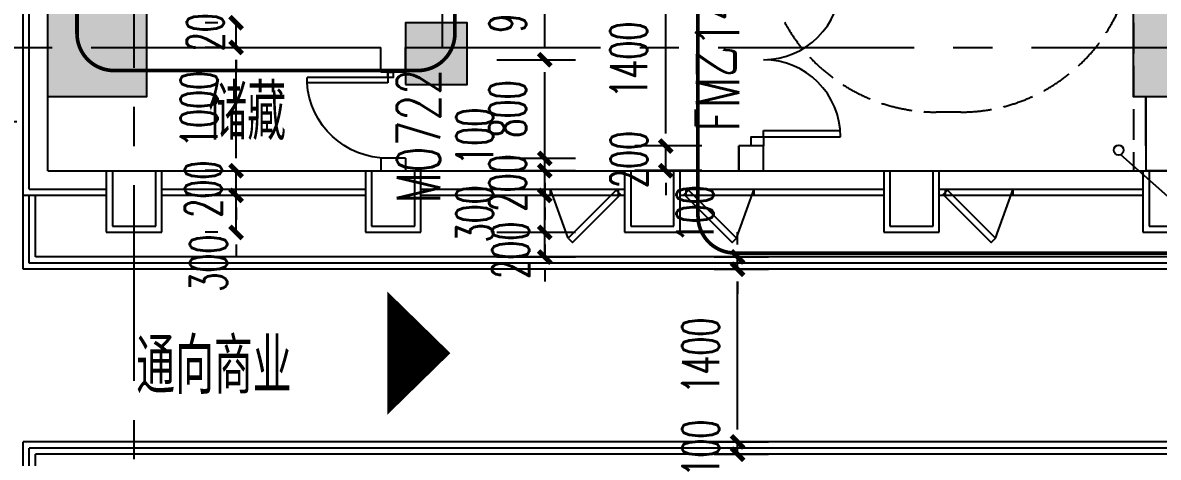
# Model space of a CAD drawing. Extents: x 824790 to 973415, y 4290613 to 4374713.
# Drawn here: x 884607 to 893810, y 4318671 to 4322195 of the extents above; entities that cross this region are included whole.
import ezdxf

# ---------------------------------------------------------------- set-up
doc = ezdxf.new("R2010")
doc.units = 0
doc.header["$LTSCALE"] = 1000
doc.header["$MEASUREMENT"] = 0
for name, pattern in [('ACAD_ISO08W100', [36, 24, -3, 6, -3]), ('CENTER', [50.8, 31.75, -6.35, 6.35, -6.35]), ('DASH', [0.35, 0.25, -0.1]), ('DASHED', [0.75, 0.5, -0.25]), ('DOTE', [2.42, 2, -0.2, 0.02, -0.2]), ('HIDDEN', [0.375, 0.25, -0.125])]:
    doc.linetypes.add(name, pattern=pattern)
doc.layers.get('0').update_dxf_attribs({"color": 255, "linetype": 'CONTINUOUS'})
for name, color, linetype in [('A-COLUMN', 1, 'CONTINUOUS'), ('A-COLUMN-hatch', 252, 'CONTINUOUS'), ('A-DIM', 201, 'CONTINUOUS'), ('A-DOTE', 8, 'ACAD_ISO08W100'), ('A-FIN-GRAN', 34, 'CONTINUOUS'), ('A-LINE', 254, 'CONTINUOUS'), ('A-NOTE', 150, 'CONTINUOUS'), ('A-TEXT-CN', 31, 'CONTINUOUS'), ('A-WALL', 2, 'CONTINUOUS'), ('A-WINDOW', 4, 'CONTINUOUS'), ('A-WINDOW-TEXT', 93, 'CONTINUOUS'), ('CONCRET', 1, 'CONTINUOUS'), ('DOTE', 17, 'DOTE'), ('fa-1', 163, 'CONTINUOUS'), ('HATCH-F252', 252, 'CONTINUOUS'), ('RB', 7, 'CONTINUOUS'), ('S-COLUMN', 1, 'CONTINUOUS'), ('stair', 30, 'CONTINUOUS'), ('WINDOW', 4, 'CONTINUOUS'), ('交通流线', 40, 'DASHED'), ('柱子', 9, 'CONTINUOUS'), ('立管', 7, 'CONTINUOUS')]:
    doc.layers.add(name, color=color, linetype=linetype)
doc.styles.add('DIM_FONT', font='SIMPLEX.shx', dxfattribs={"width": 0.6, "bigfont": 'GBCBIG.shx'})
doc.styles.add('PRC-S', font='TJROMANS.shx', dxfattribs={"width": 0.7, "bigfont": 'hztxt.shx'})
doc.dimstyles.new('DIMN', dxfattribs={"dimtxt": 300, "dimasz": 100, "dimexe": 250, "dimexo": 300, "dimgap": 150, "dimtad": 1, "dimdec": 0, "dimzin": 0, "dimdsep": 46, "dimtxsty": 'DIM_FONT', "dimblk": 'h-_ArchTick', "dimcen": 0.09, "dimclrt": 7, "dimazin": 2, "dimtfac": 1, "dimtdec": 0, "dimtix": 1, "dimtmove": 2, "dimatfit": 3, "dimfxl": 0, "dimtolj": 1, "dimtzin": 0, "dimarcsym": 0})

# ---------------------------------------------------------------- blocks, each defined once
blk = doc.blocks.new('h-wrt')
at = {"layer": 'A-DOTE', "linetype": 'CENTER', "ltscale": 0.05}
for p, q in [((-2555128.9, -1784214.6), (-2555128.9, -1744636.2)), ((-2603736, -1776429), (-2535091.1, -1776429))]:
    blk.add_line(p, q, dxfattribs=at)
blk = doc.blocks.new('h-srgr')
at = {"layer": 'A-LINE', "color": 1, "extrusion": (0, 0, -1)}
for p, q in [((583310.9, 4320295.4), (583310.9, 4320795.4)), ((583310.9, 4298457.1), (583310.9, 4318695.4))]:
    blk.add_line(p, q, dxfattribs=at)
at = {"layer": 'A-LINE', "color": 1}
for p, q in [((602310.9, 4320295.4), (583310.9, 4320295.4)), ((602310.9, 4318695.4), (583310.9, 4318695.4))]:
    blk.add_line(p, q, dxfattribs=at)
at = {"layer": 'fa-1', "extrusion": (0, 0, -1)}
for p, q in [((583210.9, 4320195.4), (583210.9, 4320795.4)), ((583260.9, 4320245.4), (583260.9, 4320795.4)), ((583210.9, 4298410.5), (583210.9, 4318795.4)), ((583260.9, 4298433.8), (583260.9, 4318745.4))]:
    blk.add_line(p, q, dxfattribs=at)
at = {"layer": 'fa-1'}
for p, q in [((602310.9, 4320195.4), (583210.9, 4320195.4)), ((602310.9, 4320245.4), (583260.9, 4320245.4)), ((602310.9, 4318795.4), (583210.9, 4318795.4)), ((602310.9, 4318745.4), (583260.9, 4318745.4))]:
    blk.add_line(p, q, dxfattribs=at)
blk = doc.blocks.new('h-ewryer')
at = {"layer": 'A-WINDOW', "ltscale": 0.5}
blk.add_line((366377.9, 243878.3), (366234.5, 243482.1), dxfattribs=at)
at = {"layer": 'A-WINDOW'}
for p, q in [((366234.5, 243532.1), (366234.5, 243482.1)), ((366784.5, 243532.1), (366784.5, 243482.1))]:
    blk.add_line(p, q, dxfattribs=at)
at = {"layer": 'A-WINDOW', "ltscale": 0.5}
blk.add_lwpolyline([(366377.9, 243878.3), (366413.3, 243913.7), (366802.2, 243524.8), (366766.8, 243489.4)], close=True, dxfattribs=at)
blk = doc.blocks.new('h-2层裙房幕墙')
at = {"layer": 'A-FIN-GRAN'}
for p, q in [((783885.9, 4008734.9), (783885.9, 4008234.9)), ((783935.9, 4008734.9), (783935.9, 4008284.9)), ((784285.9, 4008284.9), (784285.9, 4008734.9)), ((784335.9, 4008234.9), (784335.9, 4008734.9)), ((785985.9, 4008734.9), (785985.9, 4008234.9)), ((786035.9, 4008734.9), (786035.9, 4008284.9)), ((786385.9, 4008284.9), (786385.9, 4008734.9)), ((786435.9, 4008234.9), (786435.9, 4008734.9)), ((788085.9, 4008734.9), (788085.9, 4008234.9)), ((788135.9, 4008734.9), (788135.9, 4008284.9)), ((788485.9, 4008284.9), (788485.9, 4008734.9)), ((788535.9, 4008234.9), (788535.9, 4008734.9)), ((790185.9, 4008734.9), (790185.9, 4008234.9)), ((790235.9, 4008734.9), (790235.9, 4008284.9)), ((790585.9, 4008284.9), (790585.9, 4008734.9)), ((790635.9, 4008234.9), (790635.9, 4008734.9)), ((792285.9, 4008734.9), (792285.9, 4008234.9)), ((792335.9, 4008734.9), (792335.9, 4008284.9)), ((783935.9, 4008284.9), (784285.9, 4008284.9)), ((786035.9, 4008284.9), (786385.9, 4008284.9)), ((788135.9, 4008284.9), (788485.9, 4008284.9)), ((790235.9, 4008284.9), (790585.9, 4008284.9)), ((792335.9, 4008284.9), (792685.9, 4008284.9)), ((783885.9, 4008234.9), (784335.9, 4008234.9)), ((785985.9, 4008234.9), (786435.9, 4008234.9)), ((788085.9, 4008234.9), (788535.9, 4008234.9)), ((790185.9, 4008234.9), (790635.9, 4008234.9)), ((792285.9, 4008234.9), (792735.9, 4008234.9))]:
    blk.add_line(p, q, dxfattribs=at)
at = {"layer": 'WINDOW'}
for p, q in [((783410.9, 4008734.9), (783410.9, 4011034.9)), ((783260.9, 4008584.9), (783260.9, 4010884.9)), ((783210.9, 4008534.9), (783210.9, 4010834.9)), ((783410.9, 4008734.9), (802910.9, 4008734.9)), ((783260.9, 4008584.9), (783885.9, 4008584.9)), ((784335.9, 4008584.9), (785985.9, 4008584.9)), ((786435.9, 4008584.9), (788085.9, 4008584.9)), ((788535.9, 4008584.9), (790185.9, 4008584.9)), ((790635.9, 4008584.9), (792285.9, 4008584.9)), ((783210.9, 4008534.9), (783885.9, 4008534.9)), ((784335.9, 4008534.9), (785985.9, 4008534.9)), ((786435.9, 4008534.9), (788085.9, 4008534.9)), ((788535.9, 4008534.9), (790185.9, 4008534.9)), ((790635.9, 4008534.9), (792285.9, 4008534.9))]:
    blk.add_line(p, q, dxfattribs=at)
at = {"layer": 'A-WINDOW', "xscale": -1, "rotation": 180}
blk.add_blockref('h-ewryer', (421251.4, 4252067), dxfattribs=at)
at = {"layer": 'A-WINDOW', "rotation": 180}
for p in [(1155370.4, 4252067), (1157470.4, 4252067)]:
    blk.add_blockref('h-ewryer', p, dxfattribs=at)
blk = doc.blocks.new('h-D14')
for p, q in [((75, 0), (75, 625)), ((125, 0), (125, 623)), ((1275, 0), (1275, 623)), ((1325, 0), (1325, 625)), ((75, 0), (125, 0)), ((1325, 0), (1275, 0))]:
    blk.add_line(p, q)
for points in [[(75, 0), (0, 0), (0, -100), (75, -100)], [(1325, 0), (1400, 0), (1400, -100), (1325, -100)]]:
    blk.add_lwpolyline(points, close=True)
for centre, start, end in [((75, 0), 0, 90), ((1325, 0), 90, 180)]:
    blk.add_arc(centre, 625, start, end)
blk = doc.blocks.new('h-D07')
at = {"layer": 'A-WINDOW'}
for p, q in [((87.5, 698.5), (43.7, 698.5)), ((43.7, 43.7), (43.7, 698.5)), ((87.5, 43.7), (87.5, 698.5)), ((0, 43.7), (43.7, 43.7)), ((43.7, 43.7), (87.5, 43.7))]:
    blk.add_line(p, q, dxfattribs=at)
blk.add_lwpolyline([(0, 0), (43.7, 0), (43.7, 43.7), (0, 43.7)], close=True, dxfattribs=at)
blk.add_arc((43.7, 43.7), 656.3, 0, 86.17745, dxfattribs=at)
blk = doc.blocks.new('h-qwwe')
at = {"layer": 'HATCH-F252'}
blk.add_hatch(color=256, dxfattribs=at).paths.add_polyline_path([(-400, 400), (400, 400), (400, -400), (-400, -400)])
at = {"layer": 'S-COLUMN', "color": 1}
blk.add_lwpolyline([(-400, 400), (400, 400), (400, -400), (-400, -400)], close=True, dxfattribs=at)
blk = doc.blocks.new('h-800zhu')
at = {"layer": 'HATCH-F252'}
blk.add_hatch(color=256, dxfattribs=at).paths.add_polyline_path([(-2546428.9, -1411931.5), (-2547028.9, -1411931.5), (-2547028.9, -1412731.5), (-2546428.9, -1412731.5)])
at = {"layer": 'CONCRET'}
blk.add_lwpolyline([(-2547028.9, -1411931.5), (-2546428.9, -1411931.5), (-2546428.9, -1412731.5), (-2547028.9, -1412731.5)], close=True, dxfattribs=at)
at = {"layer": '柱子'}
blk.add_blockref('h-qwwe', (-2555428.9, -1412331.5), dxfattribs=at)
blk = doc.blocks.new('h-_ArchTick')
at = {"color": 0, "linetype": 'ByBlock', "const_width": 0.4}
blk.add_lwpolyline([(-0.5, -0.5), (0.5, 0.5)], dxfattribs=at)
blk = doc.blocks.new('*D98')
at = {"layer": 'A-DIM', "color": 0, "lineweight": -2, "transparency": 16777216}
for p, q in [((890109.9, 4322595.4), (889568.4, 4322595.4)), ((889818.4, 4321295.4), (889818.4, 4322495.4)), ((890109.9, 4321195.4), (889568.4, 4321195.4))]:
    blk.add_line(p, q, dxfattribs=at)
at = {"layer": 'A-DIM', "color": 0, "lineweight": -2, "transparency": 16777216, "xscale": 100, "yscale": 100, "zscale": 100}
for p, rotation in [((889818.4, 4322595.4), 90), ((889818.4, 4321195.4), 270)]:
    blk.add_blockref('h-_ArchTick', p, dxfattribs=dict(at, rotation=rotation))
at = {"layer": 'A-DIM', "color": 7, "transparency": 16777216, "insert": (889518.4, 4321895.4), "char_height": 300, "attachment_point": 5, "rotation": 90, "style": 'DIM_FONT'}
blk.add_mtext('\\A1;1400', dxfattribs=at)
blk = doc.blocks.new('*D99')
at = {"layer": 'A-DIM', "color": 0, "lineweight": -2, "transparency": 16777216}
for p, q in [((889818.4, 4321295.4), (889818.4, 4321395.4)), ((890109.9, 4321195.4), (889568.4, 4321195.4)), ((889818.4, 4320995.4), (889818.4, 4321195.4)), ((890109.9, 4320995.4), (889568.4, 4320995.4)), ((889818.4, 4320895.4), (889818.4, 4320795.4))]:
    blk.add_line(p, q, dxfattribs=at)
at = {"layer": 'A-DIM', "color": 0, "lineweight": -2, "transparency": 16777216, "xscale": 100, "yscale": 100, "zscale": 100}
for p, rotation in [((889818.4, 4321195.4), 270), ((889818.4, 4320995.4), 90)]:
    blk.add_blockref('h-_ArchTick', p, dxfattribs=dict(at, rotation=rotation))
at = {"layer": 'A-DIM', "color": 7, "transparency": 16777216, "insert": (889520.5, 4321085.9), "char_height": 300, "attachment_point": 5, "rotation": 90, "style": 'DIM_FONT'}
blk.add_mtext('\\A1;200', dxfattribs=at)
blk = doc.blocks.new('*D656')
at = {"layer": 'A-DIM', "color": 0, "lineweight": -2, "transparency": 16777216}
for p, q in [((890400.6, 4320395.4), (890400.6, 4320495.4)), ((890210.7, 4320295.4), (890650.6, 4320295.4)), ((890400.6, 4320195.4), (890400.6, 4320295.4)), ((890210.7, 4320195.4), (890650.6, 4320195.4)), ((890400.6, 4320095.4), (890400.6, 4319995.4))]:
    blk.add_line(p, q, dxfattribs=at)
at = {"layer": 'A-DIM', "color": 0, "lineweight": -2, "transparency": 16777216, "xscale": 100, "yscale": 100, "zscale": 100}
for p, rotation in [((890400.6, 4320295.4), 270), ((890400.6, 4320195.4), 90)]:
    blk.add_blockref('h-_ArchTick', p, dxfattribs=dict(at, rotation=rotation))
at = {"layer": 'A-DIM', "color": 7, "transparency": 16777216, "insert": (890055.6, 4320645.4), "char_height": 300, "attachment_point": 5, "rotation": 90, "style": 'DIM_FONT'}
blk.add_mtext('\\A1;100', dxfattribs=at)
blk = doc.blocks.new('*D657')
at = {"layer": 'A-DIM', "color": 0, "lineweight": -2, "transparency": 16777216}
for p, q in [((890210.7, 4320195.4), (890650.6, 4320195.4)), ((890400.6, 4318895.4), (890400.6, 4320095.4)), ((890210.7, 4318795.4), (890650.6, 4318795.4))]:
    blk.add_line(p, q, dxfattribs=at)
at = {"layer": 'A-DIM', "color": 0, "lineweight": -2, "transparency": 16777216, "xscale": 100, "yscale": 100, "zscale": 100}
for p, rotation in [((890400.6, 4320195.4), 90), ((890400.6, 4318795.4), 270)]:
    blk.add_blockref('h-_ArchTick', p, dxfattribs=dict(at, rotation=rotation))
at = {"layer": 'A-DIM', "color": 7, "transparency": 16777216, "insert": (890100.6, 4319495.4), "char_height": 300, "attachment_point": 5, "rotation": 90, "style": 'DIM_FONT'}
blk.add_mtext('\\A1;1400', dxfattribs=at)
blk = doc.blocks.new('*D658')
at = {"layer": 'A-DIM', "color": 0, "lineweight": -2, "transparency": 16777216}
for p, q in [((890400.6, 4318895.4), (890400.6, 4318995.4)), ((890210.7, 4318795.4), (890650.6, 4318795.4)), ((890400.6, 4318695.4), (890400.6, 4318795.4)), ((890210.7, 4318695.4), (890650.6, 4318695.4)), ((890400.6, 4318595.4), (890400.6, 4318495.4))]:
    blk.add_line(p, q, dxfattribs=at)
at = {"layer": 'A-DIM', "color": 0, "lineweight": -2, "transparency": 16777216, "xscale": 100, "yscale": 100, "zscale": 100}
for p, rotation in [((890400.6, 4318795.4), 270), ((890400.6, 4318695.4), 90)]:
    blk.add_blockref('h-_ArchTick', p, dxfattribs=dict(at, rotation=rotation))
at = {"layer": 'A-DIM', "color": 7, "transparency": 16777216, "insert": (890102, 4318745.4), "char_height": 300, "attachment_point": 5, "rotation": 90, "style": 'DIM_FONT'}
blk.add_mtext('\\A1;100', dxfattribs=at)
blk = doc.blocks.new('*D683')
at = {"layer": 'A-DIM', "color": 0, "lineweight": -2, "transparency": 16777216}
for p, q in [((886188.3, 4324545.4), (886086, 4324545.4)), ((886336, 4322295.4), (886336, 4324445.4)), ((886188.3, 4322195.4), (886086, 4322195.4))]:
    blk.add_line(p, q, dxfattribs=at)
at = {"layer": 'A-DIM', "color": 0, "lineweight": -2, "transparency": 16777216, "xscale": 100, "yscale": 100, "zscale": 100}
for p, rotation in [((886336, 4324545.4), 90), ((886336, 4322195.4), 270)]:
    blk.add_blockref('h-_ArchTick', p, dxfattribs=dict(at, rotation=rotation))
at = {"layer": 'A-DIM', "color": 7, "transparency": 16777216, "insert": (886036, 4323370.4), "char_height": 300, "attachment_point": 5, "rotation": 90, "style": 'DIM_FONT'}
blk.add_mtext('\\A1;2350', dxfattribs=at)
blk = doc.blocks.new('*D684')
at = {"layer": 'A-DIM', "color": 0, "lineweight": -2, "transparency": 16777216}
for p, q in [((886336, 4322295.4), (886336, 4322395.4)), ((886188.3, 4322195.4), (886086, 4322195.4)), ((886336, 4321995.4), (886336, 4322195.4)), ((886188.3, 4321995.4), (886086, 4321995.4)), ((886336, 4321895.4), (886336, 4321795.4))]:
    blk.add_line(p, q, dxfattribs=at)
at = {"layer": 'A-DIM', "color": 0, "lineweight": -2, "transparency": 16777216, "xscale": 100, "yscale": 100, "zscale": 100}
for p, rotation in [((886336, 4322195.4), 270), ((886336, 4321995.4), 90)]:
    blk.add_blockref('h-_ArchTick', p, dxfattribs=dict(at, rotation=rotation))
at = {"layer": 'A-DIM', "color": 7, "transparency": 16777216, "insert": (886086, 4322195.4), "char_height": 300, "attachment_point": 5, "rotation": 90, "style": 'DIM_FONT'}
blk.add_mtext('\\A1;200', dxfattribs=at)
blk = doc.blocks.new('*D685')
at = {"layer": 'A-DIM', "color": 0, "lineweight": -2, "transparency": 16777216}
for p, q in [((886188.3, 4321995.4), (886086, 4321995.4)), ((886336, 4321095.4), (886336, 4321895.4)), ((886188.3, 4320995.4), (886086, 4320995.4))]:
    blk.add_line(p, q, dxfattribs=at)
at = {"layer": 'A-DIM', "color": 0, "lineweight": -2, "transparency": 16777216, "xscale": 100, "yscale": 100, "zscale": 100}
for p, rotation in [((886336, 4321995.4), 90), ((886336, 4320995.4), 270)]:
    blk.add_blockref('h-_ArchTick', p, dxfattribs=dict(at, rotation=rotation))
at = {"layer": 'A-DIM', "color": 7, "transparency": 16777216, "insert": (886036, 4321495.4), "char_height": 300, "attachment_point": 5, "rotation": 90, "style": 'DIM_FONT'}
blk.add_mtext('\\A1;1000', dxfattribs=at)
blk = doc.blocks.new('*D686')
at = {"layer": 'A-DIM', "color": 0, "lineweight": -2, "transparency": 16777216}
for p, q in [((886336, 4321095.4), (886336, 4321195.4)), ((886188.3, 4320995.4), (886086, 4320995.4)), ((886336, 4320795.4), (886336, 4320995.4)), ((886188.3, 4320795.4), (886086, 4320795.4)), ((886336, 4320695.4), (886336, 4320595.4))]:
    blk.add_line(p, q, dxfattribs=at)
at = {"layer": 'A-DIM', "color": 0, "lineweight": -2, "transparency": 16777216, "xscale": 100, "yscale": 100, "zscale": 100}
for p, rotation in [((886336, 4320995.4), 270), ((886336, 4320795.4), 90)]:
    blk.add_blockref('h-_ArchTick', p, dxfattribs=dict(at, rotation=rotation))
at = {"layer": 'A-DIM', "color": 7, "transparency": 16777216, "insert": (886070.1, 4320845.4), "char_height": 300, "attachment_point": 5, "rotation": 90, "style": 'DIM_FONT'}
blk.add_mtext('\\A1;200', dxfattribs=at)
blk = doc.blocks.new('*D687')
at = {"layer": 'A-DIM', "color": 0, "lineweight": -2, "transparency": 16777216}
for p, q in [((886336, 4320895.4), (886336, 4320995.4)), ((886188.3, 4320795.4), (886086, 4320795.4)), ((886336, 4320495.4), (886336, 4320795.4)), ((886188.3, 4320495.4), (886086, 4320495.4)), ((886336, 4320395.4), (886336, 4320295.4))]:
    blk.add_line(p, q, dxfattribs=at)
at = {"layer": 'A-DIM', "color": 0, "lineweight": -2, "transparency": 16777216, "xscale": 100, "yscale": 100, "zscale": 100}
for p, rotation in [((886336, 4320795.4), 270), ((886336, 4320495.4), 90)]:
    blk.add_blockref('h-_ArchTick', p, dxfattribs=dict(at, rotation=rotation))
at = {"layer": 'A-DIM', "color": 7, "transparency": 16777216, "insert": (886112.9, 4320245.4), "char_height": 300, "attachment_point": 5, "rotation": 90, "style": 'DIM_FONT'}
blk.add_mtext('\\A1;300', dxfattribs=at)
blk = doc.blocks.new('*D692')
at = {"layer": 'A-DIM', "color": 0, "lineweight": -2, "transparency": 16777216}
for p, q in [((888448.2, 4322795.4), (889087.8, 4322795.4)), ((888837.8, 4321995.4), (888837.8, 4322695.4)), ((888448.2, 4321895.4), (889087.8, 4321895.4))]:
    blk.add_line(p, q, dxfattribs=at)
at = {"layer": 'A-DIM', "color": 0, "lineweight": -2, "transparency": 16777216, "xscale": 100, "yscale": 100, "zscale": 100}
for p, rotation in [((888837.8, 4322795.4), 90), ((888837.8, 4321895.4), 270)]:
    blk.add_blockref('h-_ArchTick', p, dxfattribs=dict(at, rotation=rotation))
at = {"layer": 'A-DIM', "color": 7, "transparency": 16777216, "insert": (888537.8, 4322345.4), "char_height": 300, "attachment_point": 5, "rotation": 90, "style": 'DIM_FONT'}
blk.add_mtext('\\A1;900', dxfattribs=at)
blk = doc.blocks.new('*D693')
at = {"layer": 'A-DIM', "color": 0, "lineweight": -2, "transparency": 16777216}
for p, q in [((888448.2, 4321895.4), (889087.8, 4321895.4)), ((888837.8, 4321195.4), (888837.8, 4321795.4)), ((888448.2, 4321095.4), (889087.8, 4321095.4))]:
    blk.add_line(p, q, dxfattribs=at)
at = {"layer": 'A-DIM', "color": 0, "lineweight": -2, "transparency": 16777216, "xscale": 100, "yscale": 100, "zscale": 100}
for p, rotation in [((888837.8, 4321895.4), 90), ((888837.8, 4321095.4), 270)]:
    blk.add_blockref('h-_ArchTick', p, dxfattribs=dict(at, rotation=rotation))
at = {"layer": 'A-DIM', "color": 7, "transparency": 16777216, "insert": (888537.8, 4321495.4), "char_height": 300, "attachment_point": 5, "rotation": 90, "style": 'DIM_FONT'}
blk.add_mtext('\\A1;800', dxfattribs=at)
blk = doc.blocks.new('*D694')
at = {"layer": 'A-DIM', "color": 0, "lineweight": -2, "transparency": 16777216}
for p, q in [((888837.8, 4321195.4), (888837.8, 4321295.4)), ((888448.2, 4321095.4), (889087.8, 4321095.4)), ((888837.8, 4320995.4), (888837.8, 4321095.4)), ((888448.2, 4320995.4), (889087.8, 4320995.4)), ((888837.8, 4320895.4), (888837.8, 4320795.4))]:
    blk.add_line(p, q, dxfattribs=at)
at = {"layer": 'A-DIM', "color": 0, "lineweight": -2, "transparency": 16777216, "xscale": 100, "yscale": 100, "zscale": 100}
for p, rotation in [((888837.8, 4321095.4), 270), ((888837.8, 4320995.4), 90)]:
    blk.add_blockref('h-_ArchTick', p, dxfattribs=dict(at, rotation=rotation))
at = {"layer": 'A-DIM', "color": 7, "transparency": 16777216, "insert": (888270.3, 4321273.8), "char_height": 300, "attachment_point": 5, "rotation": 90, "style": 'DIM_FONT'}
blk.add_mtext('\\A1;100', dxfattribs=at)
blk = doc.blocks.new('*D695')
at = {"layer": 'A-DIM', "color": 0, "lineweight": -2, "transparency": 16777216}
for p, q in [((888837.8, 4321095.4), (888837.8, 4321195.4)), ((888448.2, 4320995.4), (889087.8, 4320995.4)), ((888837.8, 4320795.4), (888837.8, 4320995.4)), ((888448.2, 4320795.4), (889087.8, 4320795.4)), ((888837.8, 4320695.4), (888837.8, 4320595.4))]:
    blk.add_line(p, q, dxfattribs=at)
at = {"layer": 'A-DIM', "color": 0, "lineweight": -2, "transparency": 16777216, "xscale": 100, "yscale": 100, "zscale": 100}
for p, rotation in [((888837.8, 4320995.4), 270), ((888837.8, 4320795.4), 90)]:
    blk.add_blockref('h-_ArchTick', p, dxfattribs=dict(at, rotation=rotation))
at = {"layer": 'A-DIM', "color": 7, "transparency": 16777216, "insert": (888537.8, 4320895.4), "char_height": 300, "attachment_point": 5, "rotation": 90, "style": 'DIM_FONT'}
blk.add_mtext('\\A1;200', dxfattribs=at)
blk = doc.blocks.new('*D696')
at = {"layer": 'A-DIM', "color": 0, "lineweight": -2, "transparency": 16777216}
for p, q in [((888837.8, 4320895.4), (888837.8, 4320995.4)), ((888448.2, 4320795.4), (889087.8, 4320795.4)), ((888837.8, 4320495.4), (888837.8, 4320795.4)), ((888448.2, 4320495.4), (889087.8, 4320495.4)), ((888837.8, 4320395.4), (888837.8, 4320295.4))]:
    blk.add_line(p, q, dxfattribs=at)
at = {"layer": 'A-DIM', "color": 0, "lineweight": -2, "transparency": 16777216, "xscale": 100, "yscale": 100, "zscale": 100}
for p, rotation in [((888837.8, 4320795.4), 270), ((888837.8, 4320495.4), 90)]:
    blk.add_blockref('h-_ArchTick', p, dxfattribs=dict(at, rotation=rotation))
at = {"layer": 'A-DIM', "color": 7, "transparency": 16777216, "insert": (888270.3, 4320645.4), "char_height": 300, "attachment_point": 5, "rotation": 90, "style": 'DIM_FONT'}
blk.add_mtext('\\A1;300', dxfattribs=at)
blk = doc.blocks.new('*D697')
at = {"layer": 'A-DIM', "color": 0, "lineweight": -2, "transparency": 16777216}
for p, q in [((888837.8, 4320595.4), (888837.8, 4320695.4)), ((888448.2, 4320495.4), (889087.8, 4320495.4)), ((888837.8, 4320295.4), (888837.8, 4320495.4)), ((888448.2, 4320295.4), (889087.8, 4320295.4)), ((888837.8, 4320195.4), (888837.8, 4320095.4))]:
    blk.add_line(p, q, dxfattribs=at)
at = {"layer": 'A-DIM', "color": 0, "lineweight": -2, "transparency": 16777216, "xscale": 100, "yscale": 100, "zscale": 100}
for p, rotation in [((888837.8, 4320495.4), 270), ((888837.8, 4320295.4), 90)]:
    blk.add_blockref('h-_ArchTick', p, dxfattribs=dict(at, rotation=rotation))
at = {"layer": 'A-DIM', "color": 7, "transparency": 16777216, "insert": (888562.8, 4320349.9), "char_height": 300, "attachment_point": 5, "rotation": 90, "style": 'DIM_FONT'}
blk.add_mtext('\\A1;200', dxfattribs=at)

msp = doc.modelspace()

# ---------------------------------------------------------------- hatches: boundary and pattern name
at = {"layer": 'A-COLUMN-hatch'}
msp.add_hatch(color=256, dxfattribs=at).paths.add_polyline_path([(887709.9, 4321695.4), (888209.9, 4321695.4), (888209.9, 4322195.4), (887709.9, 4322195.4)])

# ---------------------------------------------------------------- linework, layer by layer
at = {"layer": 'A-COLUMN'}
msp.add_lwpolyline([(887709.9, 4321695.4), (888209.9, 4321695.4), (888209.9, 4322195.4), (887709.9, 4322195.4)], close=True, dxfattribs=at)
at = {"layer": 'A-LINE', "linetype": 'DASH'}
msp.add_line((878009.9, 4321395.4), (884609.9, 4321395.4), dxfattribs=at)
at = {"layer": 'A-NOTE'}
msp.add_line((893504.8, 4321125.2), (895104.2, 4319699.7), dxfattribs=at)
at = {"layer": 'A-NOTE', "linetype": 'HIDDEN', "const_width": 30}
for points in [[(885347.2, 4327706.2), (887809.7, 4327706.2, -0.414214), (888109.7, 4327406.2), (888109.7, 4322107.3, -0.414214), (887809.7, 4321807.3), (885347.2, 4321807.3, -0.414214), (885047.2, 4322107.3), (885047.2, 4327406.2, -0.414214)], [(890379.5, 4327685.9), (893913.7, 4327685.9, -0.414214), (894213.7, 4327385.9), (894213.7, 4320627.3, -0.414214), (893913.7, 4320327.3), (890379.5, 4320327.3, -0.414214), (890079.5, 4320627.3), (890079.5, 4327385.9, -0.414214)]]:
    msp.add_lwpolyline(points, format="xyb", close=True, dxfattribs=at)
at = {"layer": 'A-WALL'}
for p, q in [((888009.9, 4321995.4), (888009.9, 4322795.4)), ((885609.9, 4321995.4), (887509.9, 4321995.4)), ((887509.9, 4321795.4), (887509.9, 4321995.4)), ((887709.9, 4321995.4), (887709.9, 4321895.4)), ((887709.9, 4321795.4), (887709.9, 4321995.4)), ((887709.9, 4321795.4), (887509.9, 4321795.4)), ((893709.9, 4321195.4), (893709.9, 4321595.4)), ((893709.9, 4321595.4), (893709.9, 4320995.4)), ((890609.9, 4321195.4), (890409.9, 4321195.4)), ((890409.9, 4320995.4), (890409.9, 4321195.4)), ((890409.9, 4321195.4), (890409.9, 4320995.4)), ((890609.9, 4320995.4), (890609.9, 4321195.4)), ((890609.9, 4320995.4), (890609.9, 4321195.4)), ((887709.9, 4321095.4), (887509.9, 4321095.4)), ((887509.9, 4321095.4), (887509.9, 4320995.4)), ((887709.9, 4321095.4), (887709.9, 4320995.4)), ((893709.9, 4320995.4), (896109.9, 4320995.4))]:
    msp.add_line(p, q, dxfattribs=at)
at = {"layer": 'RB'}
msp.add_lwpolyline([(887561.8, 4319515.3, 1000, 0, 0), (888072.9, 4319515.3, 0, 0, 0)], format="xyseb", dxfattribs=at)
at = {"layer": 'stair', "linetype": 'DASH'}
msp.add_line((893609.9, 4327095.4), (893609.9, 4320995.4), dxfattribs=at)
msp.add_lwpolyline([(893609.9, 4322870.4, -0.414214), (892209.9, 4321470.4), (892009.9, 4321470.4, -0.414214), (890609.9, 4322870.4)], format="xyb", dxfattribs=at)
at = {"layer": '立管'}
msp.add_circle((893488.8, 4321161.8), 40, dxfattribs=at)

# ---------------------------------------------------------------- block references
at = {"linetype": 'DASHED', "xscale": -1, "rotation": 90.00000000053413}
msp.add_blockref('h-D07', (887609.9, 4321795.4), dxfattribs=at)
at = {"layer": 'A-WINDOW'}
msp.add_blockref('h-2层裙房幕墙', (101399, 312260.4), dxfattribs=at)
at = {"layer": 'A-WINDOW', "rotation": 270}
msp.add_blockref('h-D14', (890609.9, 4322595.4), dxfattribs=at)
at = {"layer": 'DOTE'}
msp.add_blockref('h-wrt', (3440638.8, 6098424.3), dxfattribs=at)
at = {"layer": 'S-COLUMN'}
msp.add_blockref('h-800zhu', (3440638.8, 5734326.8), dxfattribs=at)
at = {"layer": '交通流线'}
msp.add_blockref('h-srgr', (301399, 0), dxfattribs=at)

# ---------------------------------------------------------------- texts
at = {"layer": 'A-TEXT-CN', "style": 'PRC-S', "width": 0.7}
for s, p in [('储藏', (886111.7, 4321244.5)), ('通向商业', (885526.8, 4319185.2))]:
    msp.add_text(s, height=450, dxfattribs=at).set_placement(p)
at = {"layer": 'A-WINDOW-TEXT', "style": 'PRC-S', "width": 0.7}
for s, p in [('FM乙1422', (890413, 4321313.4)), ('M0722', (887990.2, 4320729.2))]:
    msp.add_text(s, height=350, rotation=90, dxfattribs=at).set_placement(p)

# ---------------------------------------------------------------- dimensions: what is measured, and where the dimension line sits
at = {"layer": 'A-DIM'}
for p1, p2, distance, picture, middle in [((886488.3, 4322195.4), (886488.3, 4324545.4), 152.3, '*D683', (886036, 4323370.4)), ((888148.2, 4321895.4), (888148.2, 4322795.4), -689.6, '*D692', (888537.8, 4322345.4)), ((890409.9, 4321195.4), (890409.9, 4322595.4), 591.5, '*D98', (889518.4, 4321895.4)), ((886488.3, 4320995.4), (886488.3, 4321995.4), 152.3, '*D685', (886036, 4321495.4)), ((888148.2, 4321095.4), (888148.2, 4321895.4), -689.6, '*D693', (888537.8, 4321495.4)), ((888148.2, 4320795.4), (888148.2, 4320995.4), -689.6, '*D695', (888537.8, 4320895.4)), ((889910.7, 4318795.4), (889910.7, 4320195.4), -489.8, '*D657', (890100.6, 4319495.4))]:
    dim = msp.add_aligned_dim(p1=p1, p2=p2, distance=distance, dimstyle='DIMN', dxfattribs=at)
    dim.commit()
    dim.dimension.update_dxf_attribs({"geometry": picture, "text_midpoint": middle})
for base, p1, p2, picture, middle in [((886336, 4322195.4), (886488.3, 4321995.4), (886488.3, 4322195.4), '*D684', (886086, 4322195.4)), ((888837.8, 4321095.4), (888148.2, 4320995.4), (888148.2, 4321095.4), '*D694', (888270.3, 4321273.8)), ((889818.4, 4321195.4), (890409.9, 4320995.4), (890409.9, 4321195.4), '*D99', (889520.5, 4321085.9)), ((886336, 4320995.4), (886488.3, 4320795.4), (886488.3, 4320995.4), '*D686', (886070.1, 4320845.4)), ((886336, 4320795.4), (886488.3, 4320495.4), (886488.3, 4320795.4), '*D687', (886112.9, 4320245.4)), ((888837.8, 4320795.4), (888148.2, 4320495.4), (888148.2, 4320795.4), '*D696', (888270.3, 4320645.4)), ((890400.6, 4320295.4), (889910.7, 4320195.4), (889910.7, 4320295.4), '*D656', (890055.6, 4320645.4)), ((888837.8, 4320495.4), (888148.2, 4320295.4), (888148.2, 4320495.4), '*D697', (888562.8, 4320349.9)), ((890400.6, 4318795.4), (889910.7, 4318695.4), (889910.7, 4318795.4), '*D658', (890102, 4318745.4))]:
    dim = msp.add_linear_dim(base=base, p1=p1, p2=p2, angle=90, dimstyle='DIMN', dxfattribs=at)
    dim.commit()
    dim.dimension.update_dxf_attribs({"geometry": picture, "text_midpoint": middle, "dimtype": 129})

doc.saveas('drawing.dxf')
